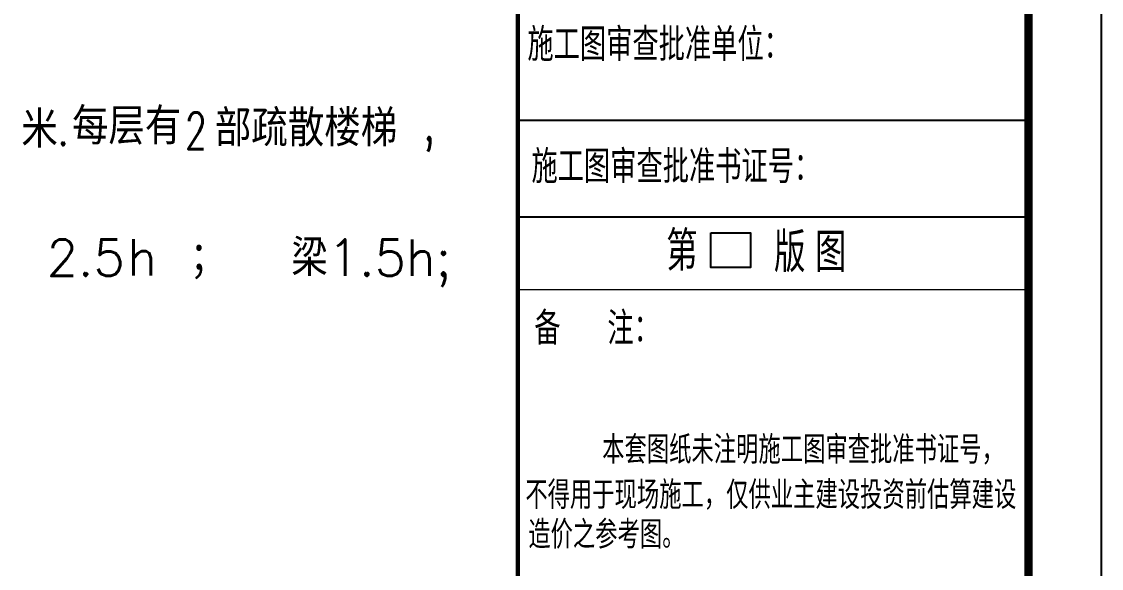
# Model space of a CAD drawing. Header units: millimetres. Extents: x 591771 to 1936534, y -622016 to 355666.
# Drawn here: x 661068 to 675871, y 340436 to 347928 of the extents above; entities that cross this region are included whole.
import ezdxf

# ---------------------------------------------------------------- set-up
doc = ezdxf.new("R2010")
doc.units = ezdxf.units.MM
doc.header["$LTSCALE"] = 80
for name, color, linetype in [('\\M+5CDBC\\M+5BFF2', 252, 'Continuous'), ('AXIS', 3, 'Continuous'), ('HZ', 2, 'Continuous'), ('PUB_TEXT', 7, 'Continuous')]:
    doc.layers.add(name, color=color, linetype=linetype)
doc.styles.add('_HZTXT', font='txt.shx', dxfattribs={"width": 0.8, "bigfont": 'hztxt.shx'})

msp = doc.modelspace()

# ---------------------------------------------------------------- linework, layer by layer
at = {"layer": '\\M+5CDBC\\M+5BFF2', "color": 2}
msp.add_lwpolyline([(591771.3, 296266.5), (675871.3, 296266.5), (675871.3, 355666.5), (591771.3, 355666.5)], close=True, dxfattribs=at)
at = {"layer": '\\M+5CDBC\\M+5BFF2', "color": 2, "const_width": 112.5}
msp.add_lwpolyline([(592771.3, 297266.5), (674871.3, 297266.5), (674871.3, 354666.5), (592771.3, 354666.5)], close=True, dxfattribs=at)
at = {"layer": '\\M+5CDBC\\M+5BFF2', "color": 2}
for points, const_width in [([(667871.1, 297266.5), (667871.1, 354666.5)], 56.2), ([(667871.1, 344254.3), (674871.3, 344254.3)], 20)]:
    msp.add_lwpolyline(points, dxfattribs=dict(at, const_width=const_width))
for points in [[(667871.1, 346577), (674871.3, 346577)], [(667871.1, 345253.1), (674871.3, 345253.1)]]:
    msp.add_lwpolyline(points, dxfattribs=at)
at = {"layer": 'AXIS'}
msp.add_lwpolyline([(670519.1, 345032.9), (671059.8, 345032.9), (671059.8, 344556.9), (670519.1, 344556.9)], close=True, dxfattribs=at)

# ---------------------------------------------------------------- texts
at = {"layer": '\\M+5CDBC\\M+5BFF2', "color": 2, "style": '_HZTXT', "width": 0.8}
for s, height, p in [('施工图审查批准单位：', 450, (668001.7, 347388.5)), ('施工图审查批准书证号：', 450, (668057.5, 345715.1)), (' 第', 540, (669519.7, 344516.1)), ('版', 540, (671382.7, 344496.2)), ('图', 540, (671943.9, 344496.2)), ('备  注：', 450, (668096.9, 343499.7))]:
    msp.add_text(s, height=height, dxfattribs=at).set_placement(p)
at = {"layer": 'HZ', "color": 1, "style": '_HZTXT', "width": 0.8}
for s, p in [('本套图纸未注明施工图审查批准书证号，', (669027.2, 341870.3)), ('不得用于现场施工，仅供业主建设投资前估算建设', (667973.3, 341250.5)), ('造价之参考图。', (668014.1, 340708.1))]:
    msp.add_text(s, height=382.5, rotation=0.0025, dxfattribs=at).set_placement(p)
at = {"layer": 'PUB_TEXT', "style": '_HZTXT'}
for s, p in [('米', (661064.7, 346202.6)), ('每层有', (661758.2, 346245.8)), ('部疏散楼梯', (663717.3, 346218.6)), ('钢构件应涂刷防火涂料达到二级耐火等级. 构件耐火极限如下: 柱 2.5  ；  梁1.5h;', (646146, 344444.9)), (' h', (662071.7, 344447.7))]:
    msp.add_text(s, height=500, dxfattribs=at).set_placement(p)
at = {"layer": 'PUB_TEXT', "style": '_HZTXT', "width": 0.705882}
for s, p in [('2', (663306.2, 346181.2)), ('.', (661560.9, 346232.8)), (',', (666578.6, 346300.1))]:
    msp.add_text(s, height=500, dxfattribs=at).set_placement(p)

doc.saveas('drawing.dxf')
